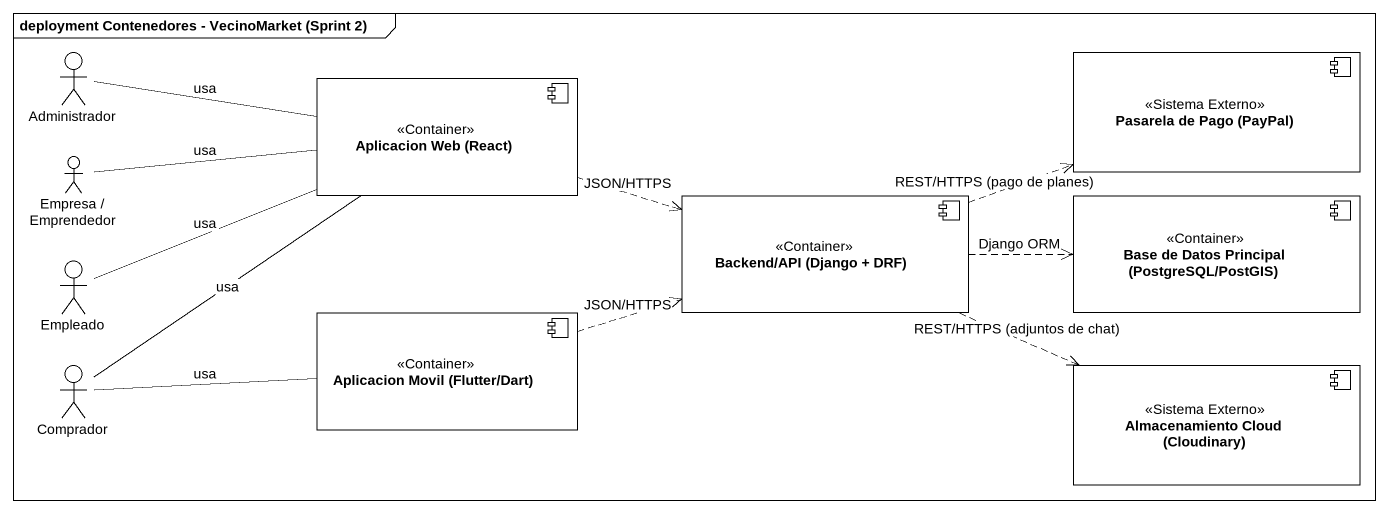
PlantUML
@startuml
mainframe deployment Contenedores - VecinoMarket (Sprint 2)
actor Administrador
component "Aplicacion Web (React)" as Aplicacion_Web_React <<Container>>
component "Pasarela de Pago (PayPal)" as Pasarela_de_Pago_PayPal <<Sistema Externo>>
actor "Empresa / Emprendedor" as Empresa_Emprendedor
component "Backend/API (Django + DRF)" as Backend_API_Django_DRF <<Container>>
component "Base de Datos Principal (PostgreSQL/PostGIS)" as Base_de_Datos_Principal <<Container>>
actor Empleado
component "Aplicacion Movil (Flutter/Dart)" as Aplicacion_Movil_Flutter <<Container>>
actor Comprador
component "Almacenamiento Cloud (Cloudinary)" as Almacenamiento_Cloud <<Sistema Externo>>
Administrador -right- Aplicacion_Web_React : usa
Aplicacion_Web_React .right.> Backend_API_Django_DRF : JSON/HTTPS
Empresa_Emprendedor -right- Aplicacion_Web_React : usa
Backend_API_Django_DRF .right.> Pasarela_de_Pago_PayPal : REST/HTTPS (pago de planes)
Backend_API_Django_DRF .right.> Base_de_Datos_Principal : Django ORM
Backend_API_Django_DRF .right.> Almacenamiento_Cloud : REST/HTTPS (adjuntos de chat)
Empleado -right- Aplicacion_Web_React : usa
Aplicacion_Movil_Flutter .right.> Backend_API_Django_DRF : JSON/HTTPS
Comprador -up- Aplicacion_Web_React : usa
Comprador -right- Aplicacion_Movil_Flutter : usa
@enduml
